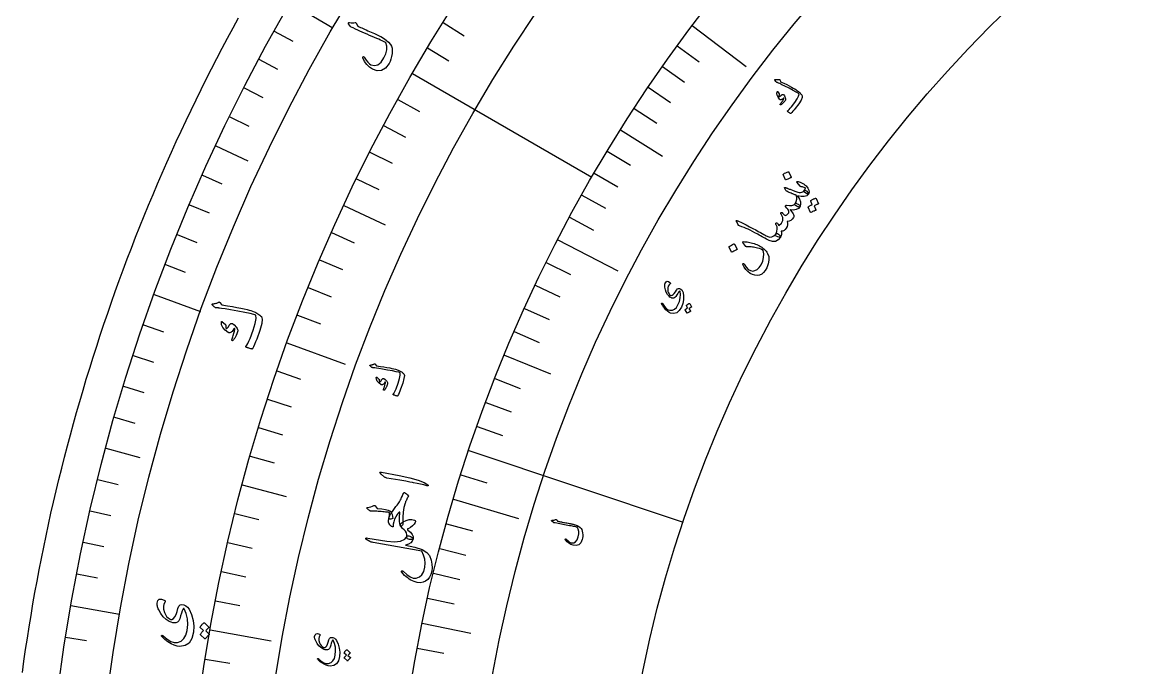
# Model space of a CAD drawing. Header units: millimetres. Extents: x -75 to 75, y -75 to 97.
# Drawn here: x -74.32 to -29.78, y 10.29 to 35.98 of the extents above; entities that cross this region are included whole.
import ezdxf

# ---------------------------------------------------------------- set-up
doc = ezdxf.new("R2010")
doc.units = ezdxf.units.MM
for name, color, linetype in [('CUT_OUTER', 1, 'Continuous'), ('ENGRAVE', 7, 'Continuous'), ('ENGRAVE_FINE', 8, 'Continuous'), ('TEXT', 5, 'Continuous')]:
    doc.layers.add(name, color=color, linetype=linetype)

msp = doc.modelspace()

# ---------------------------------------------------------------- linework, layer by layer
at = {"layer": 'CUT_OUTER'}
msp.add_lwpolyline([(-74.3177, 10.0936), (-74.2544, 10.5494), (-74.1882, 11.0048), (-74.1193, 11.4598), (-74.0476, 11.9144), (-73.9731, 12.3685), (-73.8958, 12.8221), (-73.8158, 13.2753), (-73.7329, 13.728), (-73.6473, 14.1801), (-73.5589, 14.6318), (-73.4677, 15.0828), (-73.3738, 15.5334), (-73.2771, 15.9833), (-73.1777, 16.4326), (-73.0755, 16.8813), (-72.9705, 17.3294), (-72.8628, 17.7768), (-72.7523, 18.2235), (-72.6392, 18.6696), (-72.5232, 19.1149), (-72.4046, 19.5596), (-72.2832, 20.0035), (-72.1591, 20.4466), (-72.0323, 20.889), (-71.9028, 21.3306), (-71.7705, 21.7714), (-71.6356, 22.2113), (-71.498, 22.6504), (-71.3576, 23.0887), (-71.2146, 23.5261), (-71.0689, 23.9627), (-70.9205, 24.3983), (-70.7695, 24.833), (-70.6158, 25.2667), (-70.4594, 25.6996), (-70.3004, 26.1314), (-70.1388, 26.5623), (-69.9745, 26.9921), (-69.8075, 27.421), (-69.638, 27.8488), (-69.4658, 28.2756), (-69.291, 28.7013), (-69.1136, 29.1259), (-68.9335, 29.5494), (-68.7509, 29.9718), (-68.5657, 30.3931), (-68.378, 30.8132), (-68.1876, 31.2322), (-67.9947, 31.65), (-67.7992, 32.0666), (-67.6012, 32.482), (-67.4006, 32.8962), (-67.1975, 33.3092), (-66.9918, 33.7208), (-66.7837, 34.1313), (-66.573, 34.5404), (-66.3598, 34.9482), (-66.1441, 35.3548), (-65.9259, 35.7599), (-65.7053, 36.1638)], dxfattribs=at)
at = {"layer": 'ENGRAVE'}
for points in [[(-63.6529, 36.75), (-61.9479, 35.7656)], [(-47.6439, 35.8496), (-45.4865, 34.2263)], [(-58.7815, 33.9375), (-51.6368, 29.8125)], [(-50.4973, 31.7043), (-48.8204, 30.6514)], [(-66.6136, 31.0624), (-65.3391, 30.4681)], [(-61.5156, 28.6852), (-59.8707, 27.9182)], [(-52.9966, 27.3222), (-50.5967, 26.085)], [(-69.0674, 25.1385), (-67.2174, 24.4651)], [(-63.7816, 23.2146), (-61.4559, 22.3681)], [(-55.1214, 22.7327), (-53.2909, 21.9778)], [(-70.9955, 19.0232), (-69.6372, 18.6592)], [(-56.5393, 18.9327), (-48.0051, 16.0749)], [(-65.5622, 17.5673), (-63.8091, 17.0976)], [(-57.1515, 16.9955), (-54.5635, 16.2259)], [(-72.3834, 12.7631), (-70.4445, 12.4213)], [(-58.3923, 12.0616), (-56.4532, 11.6611)], [(-66.8438, 11.7864), (-64.4064, 11.3566)]]:
    msp.add_lwpolyline(points, dxfattribs=at)
for radius in [73.5, 73.5, 71.5312, 67.875, 67.875, 64.9875, 59.625, 59.625, 56.475, 50.625, 50.625]:
    msp.add_circle((0, 0), radius, dxfattribs=at)
at = {"layer": 'ENGRAVE_FINE'}
for points in [[(-64.2845, 35.6335), (-63.5466, 35.2244)], [(-57.5613, 35.9683), (-56.7217, 35.4436)], [(-58.1802, 34.9582), (-57.3316, 34.4483)], [(-48.2419, 35.0408), (-47.3681, 34.4061)], [(-64.8966, 34.5062), (-64.1517, 34.11)], [(-48.8264, 34.2217), (-47.942, 33.6018)], [(-65.489, 33.3683), (-64.7372, 32.9852)], [(-49.3973, 33.3924), (-48.5025, 32.7875)], [(-59.3648, 32.9065), (-58.4989, 32.4265)], [(-49.9543, 32.5532), (-49.0495, 31.9635)], [(-66.0614, 32.2203), (-65.303, 31.8504)], [(-59.9301, 31.8654), (-59.0559, 31.4006)], [(-60.4771, 30.8146), (-59.595, 30.3652)], [(-51.0262, 30.8459), (-50.1019, 30.2872)], [(-67.1456, 29.8951), (-66.3748, 29.552)], [(-51.5407, 29.9782), (-50.6071, 29.4352)], [(-61.0056, 29.7544), (-60.1158, 29.3205)], [(-52.0407, 29.1016), (-51.0981, 28.5745)], [(-67.6571, 28.7187), (-66.8804, 28.3891)], [(-52.5261, 28.2162), (-51.5747, 27.7051)], [(-68.148, 27.5336), (-67.3657, 27.2175)], [(-62.0069, 27.6072), (-61.1025, 27.2046)], [(-68.6182, 26.34), (-67.8305, 26.0377)], [(-62.4793, 26.5209), (-61.568, 26.1341)], [(-53.4521, 26.4199), (-52.4839, 25.9414)], [(-62.9326, 25.4264), (-62.0147, 25.0556)], [(-53.8925, 25.5096), (-52.9163, 25.0476)], [(-54.3176, 24.5915), (-53.3337, 24.146)], [(-63.3668, 24.3242), (-62.4425, 23.9694)], [(-69.4956, 23.9293), (-68.6978, 23.6546)], [(-54.7273, 23.6658), (-53.736, 23.2371)], [(-69.9027, 22.7127), (-69.1002, 22.452)], [(-64.1771, 22.0979), (-63.241, 21.7756)], [(-70.2884, 21.4893), (-69.4815, 21.2426)], [(-55.4997, 21.7927), (-54.4945, 21.3979)], [(-64.553, 20.9745), (-63.6114, 20.6686)], [(-55.8623, 20.8458), (-54.8504, 20.4682)], [(-70.6527, 20.2593), (-69.8417, 20.0268)], [(-64.9092, 19.8447), (-63.9624, 19.5553)], [(-56.2089, 19.8924), (-55.1907, 19.532)], [(-65.2456, 18.7089), (-64.294, 18.436)], [(-56.8536, 17.9669), (-55.8238, 17.6415)], [(-71.3167, 17.7813), (-70.498, 17.5771)], [(-71.6162, 16.5339), (-70.7941, 16.3441)], [(-65.8588, 16.4204), (-64.8982, 16.1809)], [(-57.433, 16.0186), (-56.3927, 15.7284)], [(-71.8938, 15.2815), (-71.0685, 15.1061)], [(-66.1354, 15.2686), (-65.1707, 15.0459)], [(-57.6979, 15.0364), (-56.6528, 14.7641)], [(-72.1496, 14.0245), (-71.3214, 13.8635)], [(-66.3918, 14.112), (-65.4234, 13.9062)], [(-57.9461, 14.0494), (-56.8966, 13.7949)], [(-66.6279, 12.9512), (-65.6561, 12.7623)], [(-58.1776, 13.0577), (-57.1239, 12.8212)], [(-72.5951, 11.4979), (-71.7617, 11.3659)], [(-58.59, 11.0614), (-57.5287, 10.8611)], [(-67.0393, 10.618), (-66.0615, 10.4631)]]:
    msp.add_lwpolyline(points, dxfattribs=at)
at = {"layer": 'TEXT'}
for points in [[(-61.3275, 35.9238), (-61.3323, 35.9321), (-61.3342, 35.9405), (-61.3334, 35.9489), (-61.3299, 35.9572), (-61.324, 35.9642), (-61.3162, 35.9685), (-61.3065, 35.97), (-61.2949, 35.9688), (-61.2282, 35.9595), (-61.168, 35.956), (-61.1142, 35.9583), (-61.0669, 35.9663), (-61.0509, 35.9674), (-61.0364, 35.9619), (-61.0236, 35.9497), (-61.0123, 35.9309), (-61.0076, 35.9204), (-61.0031, 35.9103), (-60.9988, 35.9007), (-60.9945, 35.8916), (-60.9905, 35.8831), (-60.9869, 35.8751), (-60.9837, 35.8679), (-60.9809, 35.8612), (-60.9755, 35.8497), (-60.9674, 35.8389), (-60.9564, 35.8288), (-60.9426, 35.8195), (-60.9006, 35.7986), (-60.8544, 35.7765), (-60.804, 35.753), (-60.7495, 35.7283), (-60.6909, 35.7022), (-60.6282, 35.6745), (-60.5617, 35.6453), (-60.4911, 35.6144), (-60.4201, 35.5846), (-60.3537, 35.5561), (-60.2918, 35.5288), (-60.2345, 35.5028), (-60.1814, 35.4782), (-60.1325, 35.455), (-60.0877, 35.4332), (-60.0469, 35.4128), (-59.9291, 35.3475), (-59.8249, 35.2732), (-59.7341, 35.1901), (-59.6567, 35.0982), (-59.6191, 35.0309), (-59.5965, 34.948), (-59.5888, 34.8494), (-59.5961, 34.7352), (-59.6151, 34.618), (-59.6413, 34.513), (-59.6749, 34.42), (-59.7158, 34.3391), (-59.8559, 34.1579), (-60.0114, 34.0594), (-60.1827, 34.0436), (-60.37, 34.1108), (-60.4914, 34.193), (-60.5971, 34.2967), (-60.687, 34.4222), (-60.761, 34.5694), (-60.7644, 34.5794), (-60.7651, 34.5882), (-60.7629, 34.5958), (-60.7579, 34.6021), (-60.7509, 34.6079), (-60.744, 34.6115), (-60.7373, 34.6127), (-60.7306, 34.6117), (-60.7217, 34.6085), (-60.7141, 34.6038), (-60.7078, 34.5975), (-60.7027, 34.5895), (-60.6284, 34.4754), (-60.5599, 34.3871), (-60.4974, 34.3246), (-60.441, 34.2877), (-60.2928, 34.2555), (-60.1568, 34.2901), (-60.0328, 34.3914), (-59.9205, 34.5593), (-59.8466, 34.7265), (-59.8086, 34.8832), (-59.8065, 35.0294), (-59.8404, 35.1654), (-59.8823, 35.1876), (-59.9318, 35.2125), (-59.9889, 35.2401), (-60.0537, 35.2703), (-60.1264, 35.3033), (-60.2072, 35.3388), (-60.2961, 35.3769), (-60.3931, 35.4175), (-60.4926, 35.4604), (-60.5903, 35.503), (-60.6862, 35.5453), (-60.7804, 35.5873), (-60.8726, 35.6292), (-60.9629, 35.6711), (-61.0512, 35.713), (-61.1375, 35.7549), (-61.2226, 35.7919), (-61.2314, 35.7976), (-61.2391, 35.8039), (-61.2457, 35.8108), (-61.2512, 35.8182)], [(-44.325, 33.7052), (-44.3047, 33.702), (-44.2848, 33.6996), (-44.2655, 33.6982), (-44.2467, 33.6976), (-44.2283, 33.6981), (-44.2103, 33.6997), (-44.1926, 33.7023), (-44.1754, 33.706), (-44.1671, 33.7062), (-44.1601, 33.703), (-44.1543, 33.6965), (-44.1498, 33.6865), (-44.1281, 33.6311), (-44.1256, 33.6254), (-44.1232, 33.6208), (-44.1209, 33.6175), (-44.1188, 33.6154), (-43.9925, 33.5545), (-43.879, 33.4987), (-43.7782, 33.448), (-43.6902, 33.4023), (-43.6151, 33.3618), (-43.553, 33.3263), (-43.504, 33.2959), (-43.4679, 33.2707), (-43.402, 33.2203), (-43.382, 33.2031), (-43.3627, 33.1849), (-43.3441, 33.1656), (-43.3261, 33.1452), (-43.3089, 33.1237), (-43.2926, 33.1009), (-43.277, 33.077), (-43.2622, 33.0517), (-43.2612, 32.987), (-43.3072, 32.8816), (-43.4001, 32.7351), (-43.5394, 32.5473), (-43.5851, 32.4903), (-43.6289, 32.4386), (-43.6707, 32.3923), (-43.7105, 32.3514), (-43.7154, 32.3485), (-43.7202, 32.3475), (-43.725, 32.3483), (-43.7298, 32.3509), (-43.7515, 32.3651), (-43.7712, 32.3782), (-43.7889, 32.3901), (-43.8044, 32.4009), (-43.8181, 32.4107), (-43.8301, 32.4196), (-43.8404, 32.4277), (-43.8489, 32.4348), (-43.8535, 32.4392), (-43.8549, 32.443), (-43.8533, 32.4464), (-43.8487, 32.4494), (-43.8155, 32.474), (-43.7782, 32.5096), (-43.7365, 32.5563), (-43.6905, 32.6139), (-43.5586, 32.79), (-43.4632, 32.9337), (-43.4046, 33.0453), (-43.3832, 33.125), (-43.4242, 33.1562), (-43.505, 33.2047), (-43.6257, 33.2705), (-43.7862, 33.3534), (-43.9479, 33.435), (-44.0707, 33.4962), (-44.1543, 33.537), (-44.199, 33.5576), (-44.2114, 33.5629), (-44.2231, 33.5678), (-44.234, 33.5724), (-44.244, 33.5767), (-44.2532, 33.5805), (-44.2614, 33.5839), (-44.2686, 33.5868), (-44.2748, 33.5893), (-44.2879, 33.5954), (-44.2989, 33.6031), (-44.3078, 33.6126), (-44.3146, 33.6237), (-44.346, 33.6887), (-44.3479, 33.6935), (-44.3484, 33.6975), (-44.3476, 33.7009), (-44.3455, 33.7035), (-44.3412, 33.7054), (-44.3364, 33.7063), (-44.331, 33.7063), (-44.325, 33.7052)], [(-44.2523, 33.2171), (-44.25, 33.2195), (-44.2473, 33.2209), (-44.2442, 33.2215), (-44.2407, 33.2213), (-44.2382, 33.2202), (-44.2357, 33.2187), (-44.2334, 33.2167), (-44.2312, 33.2142), (-44.181, 33.1316), (-44.1763, 33.1226), (-44.1735, 33.1147), (-44.1725, 33.108), (-44.1733, 33.1023), (-44.1813, 33.0815), (-44.1859, 33.0621), (-44.1871, 33.0441), (-44.1848, 33.0276), (-44.1812, 33.022), (-44.1741, 33.0207), (-44.1632, 33.0235), (-44.1487, 33.0305), (-44.1404, 33.0362), (-44.132, 33.0423), (-44.1236, 33.0487), (-44.1152, 33.0555), (-44.1067, 33.0628), (-44.098, 33.0707), (-44.0892, 33.0791), (-44.0802, 33.088), (-44.0399, 33.1119), (-44.0022, 33.1009), (-43.9672, 33.0551), (-43.9347, 32.9745), (-43.9281, 32.9464), (-43.9251, 32.9216), (-43.9258, 32.9001), (-43.9301, 32.8818), (-43.9383, 32.8643), (-43.9526, 32.8424), (-43.9732, 32.8161), (-43.9999, 32.7854), (-44.0139, 32.77), (-44.0277, 32.7558), (-44.0415, 32.7429), (-44.0551, 32.7312), (-44.0683, 32.7205), (-44.0809, 32.7106), (-44.0928, 32.7016), (-44.1041, 32.6935), (-44.1127, 32.6896), (-44.1203, 32.688), (-44.1271, 32.6886), (-44.133, 32.6915), (-44.1377, 32.6964), (-44.1396, 32.7018), (-44.1387, 32.7077), (-44.1351, 32.7143), (-44.1222, 32.7343), (-44.1073, 32.7567), (-44.0903, 32.7816), (-44.0712, 32.8088), (-44.0355, 32.8597), (-44.0094, 32.9008), (-43.993, 32.9321), (-43.9863, 32.9536), (-43.9862, 32.9571), (-43.9875, 32.9598), (-43.99, 32.962), (-43.9937, 32.9635), (-43.9966, 32.9637), (-44, 32.9629), (-44.004, 32.9608), (-44.0087, 32.9576), (-44.0477, 32.9252), (-44.0649, 32.9122), (-44.0815, 32.9026), (-44.0978, 32.8964), (-44.1136, 32.8936), (-44.1299, 32.8933), (-44.1441, 32.8966), (-44.1562, 32.9034), (-44.1662, 32.9137), (-44.2243, 32.9958), (-44.258, 33.0738), (-44.2673, 33.1476), (-44.2523, 33.2171)], [(-44.0121, 29.9173), (-44.013, 29.9217), (-44.012, 29.9265), (-44.0093, 29.9317), (-44.0047, 29.9372), (-43.96, 29.9673), (-43.9132, 29.9925), (-43.8644, 30.0128), (-43.8135, 30.0281), (-43.807, 30.0285), (-43.8018, 30.0271), (-43.7979, 30.0238), (-43.7953, 30.0187), (-43.704, 29.8101), (-43.7027, 29.8038), (-43.7051, 29.7984), (-43.711, 29.7939), (-43.7206, 29.7903), (-43.7288, 29.7872), (-43.7415, 29.7821), (-43.7587, 29.775), (-43.7803, 29.7658), (-43.8065, 29.7544), (-43.8375, 29.7403), (-43.8733, 29.7237), (-43.9139, 29.7045), (-43.92, 29.7024), (-43.9246, 29.7024), (-43.9277, 29.7045), (-43.9294, 29.7088)], [(-43.8784, 29.2516), (-43.8874, 29.2584), (-43.8983, 29.271), (-43.911, 29.2895), (-43.9255, 29.3138), (-43.9385, 29.3381), (-43.9488, 29.3578), (-43.9564, 29.3731), (-43.9612, 29.3838), (-43.9612, 29.3981), (-43.9544, 29.4055), (-43.9407, 29.4059), (-43.9201, 29.3995), (-43.9068, 29.3942), (-43.8908, 29.388), (-43.8721, 29.3809), (-43.8507, 29.373), (-43.827, 29.3642), (-43.8011, 29.3541), (-43.7733, 29.3428), (-43.7433, 29.3303), (-43.6163, 29.2813), (-43.5135, 29.2442), (-43.4348, 29.219), (-43.3801, 29.2058), (-43.3257, 29.2038), (-43.2772, 29.2142), (-43.2345, 29.2369), (-43.1976, 29.2718), (-43.1872, 29.282), (-43.1753, 29.2888), (-43.1618, 29.2923), (-43.1468, 29.2924), (-43.1295, 29.289), (-43.1128, 29.2815), (-43.0966, 29.2697), (-43.0809, 29.2537), (-43.0433, 29.2141), (-43.0187, 29.1826), (-43.007, 29.1591), (-43.0083, 29.1436), (-43.0826, 29.0732), (-43.1798, 29.0382), (-43.3002, 29.0387), (-43.4438, 29.0745), (-43.4492, 29.0753), (-43.452, 29.0747), (-43.4523, 29.0728), (-43.4501, 29.0696), (-43.3721, 28.9441), (-43.3293, 28.8295), (-43.3219, 28.7259), (-43.3499, 28.633), (-43.3565, 28.6248), (-43.3659, 28.6203), (-43.3782, 28.6195), (-43.3933, 28.6225), (-43.4133, 28.6295), (-43.4379, 28.6391), (-43.4673, 28.6514), (-43.5013, 28.6665), (-43.5318, 28.6851), (-43.5485, 28.7067), (-43.5515, 28.7314), (-43.5406, 28.7591), (-43.4975, 28.847), (-43.4772, 28.9317), (-43.48, 29.0132), (-43.5057, 29.0916), (-43.512, 29.097), (-43.5275, 29.1046), (-43.5522, 29.1146), (-43.586, 29.1269), (-43.6069, 29.1345), (-43.6323, 29.1445), (-43.6622, 29.1569), (-43.6966, 29.1717), (-43.7354, 29.1888), (-43.7787, 29.2078), (-43.8263, 29.2287), (-43.8784, 29.2516)], [(-43.4639, 29.6031), (-43.473, 29.6165), (-43.4747, 29.6267), (-43.4689, 29.6337), (-43.4557, 29.6376), (-43.424, 29.6365), (-43.3848, 29.6278), (-43.338, 29.6116), (-43.2836, 29.5879), (-43.2564, 29.5746), (-43.2307, 29.5606), (-43.2067, 29.546), (-43.1842, 29.5307), (-43.1633, 29.5149), (-43.1437, 29.4988), (-43.1256, 29.4823), (-43.1089, 29.4654), (-43.0394, 29.3791), (-42.9995, 29.2967), (-42.9891, 29.2182), (-43.0083, 29.1436), (-43.0207, 29.1347), (-43.0436, 29.1378), (-43.0772, 29.1531), (-43.1213, 29.1805), (-43.1632, 29.2113), (-43.1898, 29.2368), (-43.2013, 29.257), (-43.1976, 29.2718), (-43.1792, 29.2947), (-43.1616, 29.3215), (-43.1447, 29.3523), (-43.1286, 29.387), (-43.176, 29.4067), (-43.2168, 29.421), (-43.2508, 29.43), (-43.2781, 29.4336), (-43.3001, 29.4355), (-43.318, 29.4393), (-43.332, 29.445), (-43.342, 29.4525)], [(-42.9235, 28.8651), (-42.9244, 28.8695), (-42.9235, 28.8742), (-42.9209, 28.8792), (-42.9165, 28.8846), (-42.895, 28.8998), (-42.8731, 28.9138), (-42.8508, 28.9267), (-42.8282, 28.9383), (-42.805, 28.9488), (-42.781, 28.9582), (-42.7563, 28.9665), (-42.7307, 28.9736), (-42.7242, 28.9739), (-42.7186, 28.9722), (-42.714, 28.9685), (-42.7104, 28.9628), (-42.6176, 28.7554), (-42.6173, 28.7513), (-42.62, 28.7473), (-42.6257, 28.7434), (-42.6343, 28.7397), (-42.6413, 28.7378), (-42.6516, 28.734), (-42.6652, 28.7284), (-42.6822, 28.7209), (-42.7028, 28.7114), (-42.7272, 28.7), (-42.7554, 28.6867), (-42.7874, 28.6713), (-42.7155, 28.5093), (-42.7141, 28.5031), (-42.7162, 28.4978), (-42.722, 28.4934), (-42.7314, 28.49), (-42.7395, 28.487), (-42.752, 28.482), (-42.7688, 28.4751), (-42.79, 28.4662), (-42.8157, 28.455), (-42.8461, 28.4414), (-42.8812, 28.4252), (-42.921, 28.4066), (-42.9263, 28.4054), (-42.9304, 28.4061), (-42.9334, 28.4086), (-42.9351, 28.4129), (-43.0219, 28.6175), (-43.0228, 28.6218), (-43.022, 28.6265), (-43.0194, 28.6316), (-43.015, 28.637), (-42.9977, 28.6506), (-42.9797, 28.6631), (-42.9612, 28.6744), (-42.9421, 28.6846), (-42.9225, 28.6937), (-42.9026, 28.7018), (-42.8824, 28.709), (-42.8619, 28.7152)], [(-44.2986, 27.9218), (-44.306, 27.9359), (-44.3107, 27.949), (-44.3127, 27.9611), (-44.3119, 27.9722), (-44.3084, 27.9816), (-44.3022, 27.9886), (-44.2935, 27.9932), (-44.2821, 27.9954), (-44.2696, 27.9941), (-44.2575, 27.9881), (-44.2456, 27.9774), (-44.2341, 27.9621), (-44.2291, 27.953), (-44.2238, 27.9439), (-44.2181, 27.9348), (-44.2121, 27.9257), (-44.206, 27.9163), (-44.2001, 27.9065), (-44.1945, 27.8963), (-44.1892, 27.8858), (-44.0827, 27.9859), (-44.0321, 28.0941), (-44.0373, 28.2107), (-44.0983, 28.3359), (-44.1057, 28.35), (-44.1105, 28.3627), (-44.1128, 28.3742), (-44.1124, 28.3843), (-44.109, 28.3938), (-44.1032, 28.4011), (-44.0951, 28.406), (-44.0846, 28.4088), (-44.0732, 28.4084), (-44.062, 28.404), (-44.0511, 28.3957), (-44.0405, 28.3834), (-44.016, 28.3521), (-43.994, 28.3277), (-43.9748, 28.3104), (-43.9582, 28.3001), (-43.9301, 28.2924), (-43.9013, 28.2959), (-43.8716, 28.3104), (-43.8412, 28.3362), (-43.8145, 28.3682), (-43.7972, 28.3995), (-43.7893, 28.4303), (-43.791, 28.4604), (-43.8038, 28.494), (-43.8294, 28.5352), (-43.8679, 28.5841), (-43.9192, 28.6406), (-43.9251, 28.6479), (-43.9271, 28.6564), (-43.9252, 28.6662), (-43.9195, 28.6773), (-43.9115, 28.6872), (-43.9028, 28.6937), (-43.8933, 28.6966), (-43.883, 28.696), (-43.7687, 28.6802), (-43.6733, 28.6858), (-43.5968, 28.7128), (-43.5392, 28.7612), (-43.5257, 28.7702), (-43.5073, 28.7726), (-43.4842, 28.7685), (-43.4562, 28.7578), (-43.4273, 28.7441), (-43.4028, 28.7292), (-43.3825, 28.7129), (-43.3665, 28.6954), (-43.3534, 28.6769), (-43.3461, 28.6607), (-43.3444, 28.6468), (-43.3485, 28.6351), (-43.4146, 28.5634), (-43.4993, 28.5203), (-43.6027, 28.5059), (-43.7249, 28.52), (-43.7312, 28.5209), (-43.7344, 28.5194), (-43.7346, 28.5156), (-43.7318, 28.5094), (-43.684, 28.4504), (-43.6465, 28.3996), (-43.6191, 28.3569), (-43.6019, 28.3225), (-43.5936, 28.2918), (-43.5916, 28.2625), (-43.5958, 28.2347), (-43.6063, 28.2083), (-43.6564, 28.1409), (-43.7163, 28.0928), (-43.7859, 28.0639), (-43.8654, 28.0543), (-43.8503, 27.983), (-43.8505, 27.9148), (-43.8659, 27.8496), (-43.8967, 27.7875), (-43.9373, 27.7348), (-43.9838, 27.6959), (-44.0363, 27.6706), (-44.0947, 27.6591), (-44.0845, 27.5938), (-44.0855, 27.5337), (-44.0978, 27.4789), (-44.1214, 27.4292), (-44.1418, 27.4165), (-44.1778, 27.4191), (-44.2294, 27.4368), (-44.2966, 27.4697), (-44.3145, 27.484), (-44.3236, 27.5021), (-44.324, 27.5241), (-44.3156, 27.5499), (-44.2706, 27.6564), (-44.2527, 27.7537), (-44.262, 27.8422), (-44.2986, 27.9218)], [(-45.8827, 28.0577), (-45.8865, 28.066), (-45.8884, 28.0727), (-45.8883, 28.0778), (-45.8861, 28.0812), (-45.8801, 28.0848), (-45.8686, 28.0843), (-45.8519, 28.0797), (-45.8298, 28.0712), (-45.6568, 27.9903), (-45.4981, 27.9135), (-45.3536, 27.8408), (-45.2234, 27.7722), (-45.1132, 27.7117), (-45.0143, 27.6576), (-44.9268, 27.6099), (-44.8506, 27.5686), (-44.7858, 27.5336), (-44.7326, 27.5047), (-44.6908, 27.4819), (-44.6606, 27.4653), (-44.5609, 27.4304), (-44.4702, 27.4329), (-44.3885, 27.4728), (-44.3156, 27.5499), (-44.2938, 27.5705), (-44.269, 27.5768), (-44.241, 27.5688), (-44.2099, 27.5467), (-44.1652, 27.5049), (-44.1356, 27.4714), (-44.121, 27.4462), (-44.1214, 27.4292), (-44.2146, 27.3156), (-44.3205, 27.2546), (-44.4392, 27.2464), (-44.5708, 27.2911), (-44.6286, 27.3209), (-44.6864, 27.3511), (-44.744, 27.3818), (-44.8015, 27.413), (-44.859, 27.4445), (-44.9165, 27.4763), (-44.9741, 27.5082), (-45.0318, 27.5404), (-45.1416, 27.6019), (-45.2418, 27.6553), (-45.3323, 27.7004), (-45.4131, 27.7373), (-45.4919, 27.7707), (-45.5765, 27.8053), (-45.6669, 27.8411), (-45.7631, 27.8781), (-45.78, 27.8855), (-45.794, 27.8946), (-45.8051, 27.9054), (-45.8133, 27.9178)], [(-45.6001, 27.2483), (-45.5523, 27.2448), (-45.5031, 27.2398), (-45.4527, 27.2332), (-45.401, 27.225), (-45.3478, 27.2148), (-45.2932, 27.2021), (-45.2371, 27.1871), (-45.1794, 27.1695), (-45.1231, 27.1504), (-45.0686, 27.1289), (-45.016, 27.1053), (-44.9654, 27.0794), (-44.9164, 27.0512), (-44.8691, 27.0207), (-44.8234, 26.9878), (-44.7793, 26.9526), (-44.7353, 26.9117), (-44.6974, 26.8694), (-44.6656, 26.8256), (-44.6398, 26.7803), (-44.5957, 26.6527), (-44.5863, 26.5144), (-44.6114, 26.3652), (-44.671, 26.2049), (-44.7299, 26.0983), (-44.7976, 26.0144), (-44.8745, 25.953), (-44.9605, 25.9142), (-45.0507, 25.8995), (-45.1424, 25.9062), (-45.2357, 25.9344), (-45.3305, 25.9842), (-45.4217, 26.0531), (-45.5009, 26.1339), (-45.5681, 26.2266), (-45.6231, 26.3314), (-45.628, 26.3458), (-45.6286, 26.3574), (-45.625, 26.3662), (-45.6172, 26.3722), (-45.6061, 26.3755), (-45.5952, 26.372), (-45.5847, 26.3617), (-45.5745, 26.3446), (-45.4969, 26.227), (-45.4141, 26.1434), (-45.3262, 26.0934), (-45.2331, 26.0771), (-45.1421, 26.0926), (-45.0564, 26.1391), (-44.9761, 26.2166), (-44.9009, 26.3252), (-44.8338, 26.4702), (-44.7977, 26.6137), (-44.7927, 26.7557), (-44.8189, 26.8966), (-44.8206, 26.9002), (-44.824, 26.9041), (-44.8291, 26.9082), (-44.8359, 26.9127), (-44.8923, 26.9423), (-44.9629, 26.9689), (-45.0474, 26.9924), (-45.1461, 27.0127), (-45.1969, 27.0211), (-45.2444, 27.0284), (-45.2888, 27.0344), (-45.33, 27.0393), (-45.368, 27.0427), (-45.4026, 27.0446), (-45.434, 27.0448), (-45.4621, 27.0434), (-45.4763, 27.0433), (-45.4882, 27.0455), (-45.4975, 27.05), (-45.5044, 27.0567), (-45.6265, 27.2191), (-45.6322, 27.2309), (-45.6297, 27.2398), (-45.619, 27.2456), (-45.6001, 27.2483)], [(-46.1714, 27.031), (-46.1725, 27.0354), (-46.1719, 27.0403), (-46.1695, 27.0456), (-46.1653, 27.0515), (-46.1226, 27.0848), (-46.0774, 27.1133), (-46.03, 27.137), (-45.9801, 27.1559), (-45.9737, 27.1568), (-45.9684, 27.1557), (-45.9643, 27.1527), (-45.9613, 27.1478), (-45.8565, 26.9452), (-45.8549, 26.939), (-45.8568, 26.9334), (-45.8625, 26.9285), (-45.8718, 26.9243), (-45.8798, 26.9206), (-45.8922, 26.9146), (-45.9089, 26.9062), (-45.9299, 26.8956), (-45.9553, 26.8822), (-45.9854, 26.866), (-46.0201, 26.8469), (-46.0594, 26.8248), (-46.0653, 26.8222), (-46.0699, 26.8219), (-46.0732, 26.8238), (-46.0752, 26.828)], [(-48.5235, 25.5685), (-48.5653, 25.5283), (-48.5945, 25.4743), (-48.611, 25.4065), (-48.6148, 25.3249), (-48.6074, 25.2681), (-48.5906, 25.2153), (-48.5646, 25.1666), (-48.5293, 25.122), (-48.5212, 25.1151), (-48.5117, 25.11), (-48.5008, 25.1065), (-48.4887, 25.1047), (-48.4442, 25.1119), (-48.3992, 25.1393), (-48.3537, 25.1868), (-48.3077, 25.2544), (-48.2629, 25.3215), (-48.222, 25.3658), (-48.1852, 25.3874), (-48.1524, 25.3863), (-48.097, 25.3589), (-48.0539, 25.3225), (-48.0232, 25.2772), (-48.0048, 25.2231), (-47.9866, 25.0725), (-47.9918, 24.9253), (-48.0204, 24.7813), (-48.0725, 24.6405), (-48.1567, 24.5008), (-48.2559, 24.4146), (-48.3706, 24.3819), (-48.5009, 24.4028), (-48.5636, 24.4318), (-48.6261, 24.4743), (-48.6883, 24.5304), (-48.7503, 24.6003), (-48.7665, 24.6218), (-48.7817, 24.6433), (-48.796, 24.6647), (-48.8094, 24.6861), (-48.822, 24.7074), (-48.8337, 24.729), (-48.8447, 24.7507), (-48.8548, 24.7727), (-48.8581, 24.7834), (-48.8577, 24.7913), (-48.8535, 24.7963), (-48.8455, 24.7984), (-48.8373, 24.7977), (-48.8302, 24.7949), (-48.8241, 24.7901), (-48.8191, 24.7831), (-48.7505, 24.6703), (-48.6788, 24.5878), (-48.6041, 24.5357), (-48.5265, 24.5137), (-48.4298, 24.5202), (-48.3445, 24.5582), (-48.2706, 24.6278), (-48.208, 24.7288), (-48.1493, 24.8695), (-48.1142, 25.0054), (-48.1029, 25.1369), (-48.1153, 25.264), (-48.1176, 25.2724), (-48.1217, 25.2773), (-48.1277, 25.2787), (-48.1355, 25.2765), (-48.1558, 25.2616), (-48.1823, 25.2311), (-48.2149, 25.1851), (-48.2537, 25.1235), (-48.2959, 25.0622), (-48.337, 25.0201), (-48.3773, 24.9971), (-48.4166, 24.9933), (-48.4559, 25.0024), (-48.4935, 25.0188), (-48.5296, 25.0424), (-48.5641, 25.0732), (-48.6248, 25.1472), (-48.6726, 25.231), (-48.7073, 25.3248), (-48.7288, 25.4285), (-48.7328, 25.4552), (-48.7352, 25.4803), (-48.736, 25.5039), (-48.7352, 25.526), (-48.733, 25.5464), (-48.7294, 25.5653), (-48.7246, 25.5825), (-48.7184, 25.598), (-48.6828, 25.6527), (-48.6393, 25.6748), (-48.5878, 25.6642), (-48.5283, 25.621), (-48.5147, 25.6049), (-48.5093, 25.5908), (-48.5122, 25.5787), (-48.5235, 25.5685)], [(-66.7285, 24.7696), (-66.6959, 24.7741), (-66.6644, 24.7798), (-66.6341, 24.7866), (-66.605, 24.7946), (-66.5771, 24.804), (-66.5502, 24.8148), (-66.5243, 24.8271), (-66.4996, 24.8409), (-66.487, 24.8451), (-66.4748, 24.8435), (-66.4629, 24.8361), (-66.4513, 24.8229), (-66.3926, 24.7479), (-66.386, 24.7403), (-66.3802, 24.7345), (-66.3752, 24.7304), (-66.371, 24.7281), (-66.1493, 24.6938), (-65.9496, 24.6611), (-65.7717, 24.6302), (-65.6158, 24.6011), (-65.4819, 24.5739), (-65.3704, 24.5483), (-65.2812, 24.5246), (-65.2142, 24.5027), (-65.0899, 24.456), (-65.0514, 24.439), (-65.0133, 24.42), (-64.9759, 24.3991), (-64.939, 24.3762), (-64.9027, 24.3513), (-64.8671, 24.324), (-64.8321, 24.2945), (-64.7978, 24.2628), (-64.7661, 24.1643), (-64.7875, 23.9816), (-64.8614, 23.7146), (-64.9866, 23.3626), (-65.0298, 23.2542), (-65.0725, 23.1548), (-65.1146, 23.0644), (-65.1563, 22.9832), (-65.1624, 22.9766), (-65.1693, 22.9728), (-65.177, 22.9718), (-65.1855, 22.9735), (-65.2255, 22.985), (-65.2618, 22.9958), (-65.2943, 23.0057), (-65.3232, 23.0149), (-65.3488, 23.0235), (-65.3713, 23.0315), (-65.3907, 23.039), (-65.4071, 23.0459), (-65.4162, 23.0503), (-65.4202, 23.0555), (-65.4194, 23.0615), (-65.4136, 23.0682), (-65.3745, 23.1214), (-65.3341, 23.1934), (-65.2923, 23.2842), (-65.249, 23.3938), (-65.1295, 23.7248), (-65.0505, 23.989), (-65.0128, 24.1869), (-65.0169, 24.3188), (-65.0942, 24.3476), (-65.2405, 24.3844), (-65.4557, 24.429), (-65.7401, 24.4814), (-66.0256, 24.5312), (-66.242, 24.5677), (-66.3892, 24.5912), (-66.4671, 24.6019), (-66.4886, 24.6041), (-66.5088, 24.6063), (-66.5275, 24.6082), (-66.5449, 24.6101), (-66.5608, 24.6117), (-66.5749, 24.613), (-66.5873, 24.6141), (-66.598, 24.615), (-66.6208, 24.6182), (-66.6412, 24.625), (-66.6592, 24.6354), (-66.6749, 24.6493), (-66.7532, 24.7344), (-66.7582, 24.7409), (-66.7608, 24.7468), (-66.7612, 24.7523), (-66.7591, 24.7573), (-66.7535, 24.7622), (-66.7465, 24.7659), (-66.7382, 24.7684), (-66.7285, 24.7696)], [(-47.875, 24.6987), (-47.8759, 24.7015), (-47.8757, 24.7047), (-47.8743, 24.7082), (-47.8719, 24.7121), (-47.8588, 24.7238), (-47.8454, 24.7348), (-47.8316, 24.745), (-47.8176, 24.7544), (-47.803, 24.7632), (-47.7879, 24.7712), (-47.7721, 24.7786), (-47.7558, 24.7853), (-47.7515, 24.786), (-47.7477, 24.7853), (-47.7443, 24.7833), (-47.7415, 24.7798), (-47.6639, 24.6497), (-47.6634, 24.6469), (-47.6649, 24.6441), (-47.6684, 24.6411), (-47.6738, 24.6379), (-47.6783, 24.6361), (-47.6848, 24.6328), (-47.6934, 24.628), (-47.7041, 24.6217), (-47.717, 24.6139), (-47.7323, 24.6045), (-47.7499, 24.5935), (-47.7699, 24.5808), (-47.7099, 24.479), (-47.7085, 24.475), (-47.7096, 24.4713), (-47.7131, 24.468), (-47.719, 24.465), (-47.7242, 24.4624), (-47.7321, 24.4581), (-47.7427, 24.4522), (-47.756, 24.4447), (-47.7722, 24.4354), (-47.7913, 24.424), (-47.8134, 24.4107), (-47.8383, 24.3953), (-47.8418, 24.3941), (-47.8446, 24.3943), (-47.8467, 24.3957), (-47.8482, 24.3984), (-47.9211, 24.5274), (-47.9221, 24.5302), (-47.9219, 24.5333), (-47.9205, 24.5369), (-47.9181, 24.5408), (-47.9076, 24.5511), (-47.8967, 24.5607), (-47.8852, 24.5696), (-47.8734, 24.5778), (-47.8611, 24.5853), (-47.8486, 24.5922), (-47.8358, 24.5985), (-47.8227, 24.6042)], [(-66.3905, 24.0544), (-66.3881, 24.059), (-66.3847, 24.0625), (-66.3802, 24.0649), (-66.3747, 24.0662), (-66.3704, 24.0658), (-66.366, 24.0645), (-66.3615, 24.0625), (-66.3569, 24.0598), (-66.2415, 23.9566), (-66.2302, 23.9451), (-66.2222, 23.9343), (-66.2175, 23.9244), (-66.2161, 23.9154), (-66.2187, 23.8797), (-66.2167, 23.8478), (-66.21, 23.8197), (-66.1988, 23.7955), (-66.1908, 23.7886), (-66.1792, 23.7899), (-66.1639, 23.7993), (-66.145, 23.8169), (-66.1349, 23.8295), (-66.1249, 23.8428), (-66.115, 23.8566), (-66.1053, 23.871), (-66.0957, 23.8862), (-66.0861, 23.9023), (-66.0765, 23.9193), (-66.067, 23.9372), (-66.0164, 23.9927), (-65.9536, 23.9935), (-65.8785, 23.9397), (-65.7911, 23.8314), (-65.768, 23.7915), (-65.7518, 23.7549), (-65.7428, 23.7216), (-65.7408, 23.6916), (-65.7452, 23.661), (-65.757, 23.6208), (-65.7761, 23.5709), (-65.8026, 23.5114), (-65.8168, 23.4812), (-65.8314, 23.453), (-65.8463, 23.4267), (-65.8616, 23.4023), (-65.8768, 23.3797), (-65.8915, 23.3588), (-65.9055, 23.3394), (-65.919, 23.3216), (-65.9302, 23.3116), (-65.9412, 23.3056), (-65.9518, 23.3034), (-65.9622, 23.305), (-65.9717, 23.3102), (-65.9772, 23.3176), (-65.9787, 23.3271), (-65.9761, 23.3389), (-65.9658, 23.3755), (-65.9535, 23.4169), (-65.9391, 23.463), (-65.9226, 23.5137), (-65.8918, 23.6084), (-65.8712, 23.6835), (-65.8607, 23.7392), (-65.8604, 23.7753), (-65.8619, 23.7806), (-65.8651, 23.7843), (-65.8699, 23.7864), (-65.8764, 23.7869), (-65.8809, 23.786), (-65.8857, 23.783), (-65.891, 23.778), (-65.8966, 23.771), (-65.9412, 23.7029), (-65.9613, 23.675), (-65.9824, 23.6524), (-66.0044, 23.6353), (-66.0273, 23.6235), (-66.0521, 23.6155), (-66.0753, 23.6139), (-66.097, 23.6186), (-66.1172, 23.6296), (-66.2445, 23.7282), (-66.3325, 23.8319), (-66.3812, 23.9407), (-66.3905, 24.0544)], [(-60.4544, 22.3334), (-60.432, 22.3365), (-60.4104, 22.3404), (-60.3896, 22.3451), (-60.3696, 22.3505), (-60.3504, 22.3569), (-60.332, 22.3644), (-60.3143, 22.3728), (-60.2973, 22.3823), (-60.2886, 22.3851), (-60.2802, 22.384), (-60.272, 22.3789), (-60.2641, 22.3699), (-60.2235, 22.3186), (-60.219, 22.3134), (-60.215, 22.3094), (-60.2116, 22.3066), (-60.2087, 22.305), (-60.0563, 22.2816), (-59.9189, 22.2593), (-59.7966, 22.2383), (-59.6894, 22.2185), (-59.5973, 22.2), (-59.5206, 22.1826), (-59.4592, 22.1665), (-59.4131, 22.1515), (-59.3276, 22.1196), (-59.3011, 22.108), (-59.2749, 22.095), (-59.2491, 22.0807), (-59.2237, 22.065), (-59.1987, 22.0479), (-59.1742, 22.0292), (-59.1501, 22.009), (-59.1264, 21.9872), (-59.1045, 21.9195), (-59.1191, 21.7937), (-59.1699, 21.6098), (-59.2562, 21.3674), (-59.2861, 21.2927), (-59.3155, 21.2243), (-59.3447, 21.1621), (-59.3735, 21.1063), (-59.3777, 21.1017), (-59.3824, 21.0991), (-59.3877, 21.0984), (-59.3936, 21.0996), (-59.4211, 21.1076), (-59.446, 21.115), (-59.4684, 21.1219), (-59.4882, 21.1283), (-59.5057, 21.1342), (-59.5212, 21.1398), (-59.5346, 21.145), (-59.5458, 21.1498), (-59.552, 21.1528), (-59.5548, 21.1564), (-59.5542, 21.1605), (-59.5502, 21.1651), (-59.5233, 21.2017), (-59.4954, 21.2512), (-59.4665, 21.3136), (-59.4366, 21.389), (-59.3543, 21.6167), (-59.3, 21.7985), (-59.2742, 21.9347), (-59.2772, 22.0254), (-59.3304, 22.0451), (-59.431, 22.0701), (-59.579, 22.1006), (-59.7746, 22.1362), (-59.9709, 22.1702), (-60.1197, 22.1952), (-60.2209, 22.2113), (-60.2744, 22.2186), (-60.2892, 22.2201), (-60.3031, 22.2216), (-60.316, 22.2229), (-60.3279, 22.2242), (-60.3388, 22.2253), (-60.3485, 22.2262), (-60.357, 22.227), (-60.3644, 22.2276), (-60.3801, 22.2298), (-60.3941, 22.2345), (-60.4065, 22.2416), (-60.4173, 22.2511), (-60.4713, 22.3093), (-60.4747, 22.3138), (-60.4765, 22.3178), (-60.4768, 22.3216), (-60.4754, 22.325), (-60.4715, 22.3284), (-60.4668, 22.3309), (-60.4611, 22.3326), (-60.4544, 22.3334)], [(-60.2211, 21.8435), (-60.2195, 21.8467), (-60.2171, 21.8491), (-60.2141, 21.8507), (-60.2103, 21.8516), (-60.2073, 21.8513), (-60.2043, 21.8504), (-60.2012, 21.849), (-60.198, 21.8471), (-60.1187, 21.7763), (-60.1109, 21.7684), (-60.1054, 21.761), (-60.1021, 21.7542), (-60.1012, 21.748), (-60.103, 21.7235), (-60.1016, 21.7017), (-60.097, 21.6824), (-60.0893, 21.6658), (-60.0838, 21.6611), (-60.0758, 21.6619), (-60.0653, 21.6684), (-60.0523, 21.6804), (-60.0454, 21.6891), (-60.0385, 21.6981), (-60.0317, 21.7076), (-60.0251, 21.7175), (-60.0184, 21.7279), (-60.0119, 21.7389), (-60.0053, 21.7505), (-59.9987, 21.7628), (-59.964, 21.8009), (-59.9208, 21.8014), (-59.8692, 21.7644), (-59.8091, 21.6901), (-59.7932, 21.6627), (-59.7821, 21.6375), (-59.7759, 21.6146), (-59.7745, 21.594), (-59.7775, 21.573), (-59.7856, 21.5454), (-59.7988, 21.5111), (-59.8171, 21.4703), (-59.8269, 21.4496), (-59.8369, 21.4302), (-59.8472, 21.4122), (-59.8578, 21.3955), (-59.8682, 21.38), (-59.8783, 21.3656), (-59.888, 21.3523), (-59.8973, 21.3401), (-59.905, 21.3333), (-59.9126, 21.3292), (-59.9199, 21.3277), (-59.927, 21.3288), (-59.9335, 21.3324), (-59.9373, 21.3375), (-59.9383, 21.344), (-59.9365, 21.3521), (-59.9294, 21.3772), (-59.9209, 21.4056), (-59.911, 21.4372), (-59.8996, 21.4721), (-59.8784, 21.537), (-59.8641, 21.5886), (-59.8569, 21.6268), (-59.8567, 21.6516), (-59.8578, 21.6552), (-59.86, 21.6577), (-59.8633, 21.6592), (-59.8677, 21.6595), (-59.8708, 21.6589), (-59.8741, 21.6569), (-59.8777, 21.6535), (-59.8816, 21.6486), (-59.9123, 21.602), (-59.9261, 21.5828), (-59.9406, 21.5674), (-59.9557, 21.5556), (-59.9715, 21.5476), (-59.9885, 21.5421), (-60.0045, 21.541), (-60.0194, 21.5443), (-60.0333, 21.5519), (-60.1207, 21.6197), (-60.1812, 21.6909), (-60.2147, 21.7655), (-60.2211, 21.8435)], [(-60.0295, 17.9944), (-60.0724, 18.0367), (-60.0838, 18.0637), (-60.0637, 18.0756), (-60.0121, 18.0722), (-59.3174, 17.9329), (-58.8915, 17.8455), (-58.5579, 17.7536), (-58.3166, 17.6578), (-58.1673, 17.5584), (-58.1566, 17.5453), (-58.1518, 17.5351), (-58.1529, 17.5278), (-58.1599, 17.5233), (-58.1694, 17.521), (-58.1809, 17.5207), (-58.1945, 17.5226), (-58.21, 17.5265), (-58.3294, 17.5625), (-58.4577, 17.5951), (-58.5949, 17.6244), (-58.741, 17.6503), (-58.779, 17.6577), (-58.8819, 17.6768), (-59.0497, 17.7073), (-59.2824, 17.7492), (-59.8001, 17.8369), (-59.8271, 17.8434), (-59.8512, 17.8521), (-59.8723, 17.863), (-59.8906, 17.8761)], [(-59.5753, 15.8897), (-59.6152, 15.9103), (-59.6498, 15.9343), (-59.679, 15.9618), (-59.7027, 15.9928), (-59.7204, 16.0331), (-59.7301, 16.0821), (-59.7319, 16.14), (-59.7256, 16.2066), (-59.7192, 16.2422), (-59.7107, 16.2764), (-59.7001, 16.3093), (-59.6875, 16.3409), (-59.6731, 16.3712), (-59.6573, 16.4004), (-59.6402, 16.4285), (-59.6216, 16.4554), (-59.553, 16.5452), (-59.4919, 16.6255), (-59.4383, 16.6963), (-59.3923, 16.7576), (-59.354, 16.8097), (-59.3231, 16.8529), (-59.2998, 16.887), (-59.2842, 16.9122), (-59.2589, 16.9613), (-59.2355, 17.009), (-59.2139, 17.0553), (-59.1942, 17.1003), (-59.1762, 17.1433), (-59.1596, 17.1837), (-59.1445, 17.2215), (-59.1308, 17.2567), (-59.1276, 17.262), (-59.122, 17.2639), (-59.1139, 17.2625), (-59.1035, 17.2578), (-59.0597, 17.232), (-59.0192, 17.2023), (-58.9821, 17.1688), (-58.9484, 17.1313), (-58.9451, 17.1253), (-58.9438, 17.1187), (-58.9446, 17.1116), (-58.9474, 17.104), (-58.9684, 17.0659), (-58.9881, 17.0291), (-59.0065, 16.9936), (-59.0236, 16.9594), (-59.0391, 16.9266), (-59.0528, 16.8953), (-59.0648, 16.8656), (-59.0749, 16.8375), (-59.126, 16.6654), (-59.1583, 16.478), (-59.1718, 16.2754), (-59.1663, 16.0578), (-59.1664, 16.0206), (-59.1719, 15.9877), (-59.1829, 15.9594), (-59.1994, 15.9355), (-59.2178, 15.9196), (-59.2347, 15.9151), (-59.2499, 15.9222), (-59.2635, 15.9408), (-59.283, 16.0075), (-59.2941, 16.1172), (-59.2966, 16.27), (-59.2901, 16.4659), (-59.2909, 16.474), (-59.2922, 16.48), (-59.2941, 16.4839), (-59.2966, 16.4857), (-59.3164, 16.4755), (-59.3474, 16.4398), (-59.3895, 16.3786), (-59.4427, 16.2919), (-59.4948, 16.192), (-59.5302, 16.0936), (-59.5491, 15.9966), (-59.5513, 15.9013), (-59.5517, 15.8924), (-59.5558, 15.8875), (-59.5637, 15.8866), (-59.5753, 15.8897)], [(-60.5295, 16.5745), (-60.54, 16.5832), (-60.5496, 16.591), (-60.5582, 16.5981), (-60.5661, 16.6044), (-60.5728, 16.6097), (-60.5783, 16.6142), (-60.5825, 16.6178), (-60.5855, 16.6204), (-60.5903, 16.6267), (-60.5932, 16.6332), (-60.5941, 16.64), (-60.5932, 16.647), (-60.5905, 16.6533), (-60.5864, 16.6581), (-60.5808, 16.6614), (-60.5738, 16.6631), (-60.5027, 16.6734), (-60.4366, 16.6895), (-60.3756, 16.7116), (-60.3197, 16.7396), (-60.3057, 16.7449), (-60.2923, 16.7442), (-60.2794, 16.7376), (-60.267, 16.725), (-60.1922, 16.6281), (-60.004, 16.6065), (-59.8618, 16.5821), (-59.752, 16.5511), (-59.6746, 16.5136), (-59.6297, 16.4697), (-59.6118, 16.4322), (-59.5959, 16.3783), (-59.5817, 16.308), (-59.5694, 16.2213), (-59.6393, 16.1941), (-59.6856, 16.1973), (-59.7083, 16.2309), (-59.7074, 16.2951), (-59.7013, 16.3422), (-59.6977, 16.3852), (-59.6968, 16.4239), (-59.6984, 16.4585), (-59.7107, 16.4626), (-59.7287, 16.4665), (-59.7526, 16.4703), (-59.7823, 16.4741), (-59.8179, 16.4779), (-59.8595, 16.4821), (-59.9073, 16.4867), (-59.9611, 16.4915), (-60.0274, 16.4977), (-60.0897, 16.503), (-60.1479, 16.5073), (-60.2022, 16.5107), (-60.2526, 16.513), (-60.2994, 16.5141), (-60.3426, 16.514), (-60.3822, 16.5128), (-60.4136, 16.5126), (-60.4384, 16.5144), (-60.4568, 16.5183), (-60.4686, 16.5242), (-60.4785, 16.5336), (-60.492, 16.5451), (-60.509, 16.5587), (-60.5295, 16.5745)], [(-59.2681, 15.957), (-59.2545, 15.9936), (-59.2312, 16.0276), (-59.1981, 16.059), (-59.1552, 16.0877), (-59.0338, 16.1474), (-58.9183, 16.1794), (-58.8088, 16.1839), (-58.7054, 16.161), (-58.678, 16.1459), (-58.6637, 16.1251), (-58.6626, 16.0986), (-58.6746, 16.0665), (-58.719, 15.994), (-58.7807, 15.9287), (-58.8598, 15.8706), (-58.9563, 15.8196), (-58.9755, 15.8076), (-58.9825, 15.7939), (-58.9774, 15.7784), (-58.96, 15.7612), (-58.8568, 15.6754), (-58.7875, 15.5894), (-58.7521, 15.5028), (-58.7507, 15.4157), (-58.7553, 15.4081), (-58.7648, 15.4017), (-58.7791, 15.3966), (-58.7984, 15.3928), (-58.8529, 15.3905), (-58.9006, 15.3944), (-58.9414, 15.4047), (-58.9754, 15.4214), (-58.9874, 15.4323), (-58.9957, 15.446), (-59.0004, 15.4624), (-59.0013, 15.4815), (-59.0009, 15.5701), (-59.019, 15.6485), (-59.0558, 15.7168), (-59.1113, 15.7748), (-59.1762, 15.8311), (-59.2239, 15.8802), (-59.2546, 15.9222), (-59.2681, 15.957)], [(-53.2327, 16.1204), (-53.2368, 16.1248), (-53.2392, 16.1296), (-53.2399, 16.1347), (-53.239, 16.1403), (-53.2365, 16.1454), (-53.2324, 16.1491), (-53.2267, 16.1514), (-53.2194, 16.1524), (-53.1776, 16.1564), (-53.1405, 16.163), (-53.1082, 16.1722), (-53.0806, 16.1839), (-53.0711, 16.1869), (-53.0615, 16.1857), (-53.0519, 16.1802), (-53.0422, 16.1704), (-53.0379, 16.1647), (-53.0337, 16.1593), (-53.0296, 16.1541), (-53.0257, 16.1492), (-53.022, 16.1446), (-53.0187, 16.1403), (-53.0156, 16.1364), (-53.013, 16.1328), (-53.008, 16.1266), (-53.0015, 16.1212), (-52.9933, 16.1167), (-52.9836, 16.1131), (-52.955, 16.1065), (-52.9237, 16.0998), (-52.8896, 16.0929), (-52.8529, 16.0859), (-52.8135, 16.0785), (-52.7714, 16.0709), (-52.7266, 16.0628), (-52.6792, 16.0544), (-52.6318, 16.0467), (-52.5872, 16.039), (-52.5456, 16.0315), (-52.507, 16.0241), (-52.4712, 16.0169), (-52.4381, 16.01), (-52.4076, 16.0033), (-52.3799, 15.9969), (-52.2987, 15.9744), (-52.2245, 15.9445), (-52.1572, 15.9073), (-52.0967, 15.8628), (-52.064, 15.8274), (-52.0382, 15.7802), (-52.0192, 15.7214), (-52.007, 15.6508), (-52.0015, 15.5767), (-52.0022, 15.5089), (-52.0091, 15.4474), (-52.0223, 15.3922), (-52.0813, 15.2615), (-52.1616, 15.1789), (-52.2635, 15.1445), (-52.3871, 15.1584), (-52.4728, 15.1909), (-52.5521, 15.2387), (-52.6249, 15.302), (-52.6911, 15.3808), (-52.6946, 15.3864), (-52.6963, 15.3917), (-52.6961, 15.3966), (-52.694, 15.4012), (-52.6906, 15.4057), (-52.6869, 15.4088), (-52.683, 15.4106), (-52.6788, 15.4109), (-52.6729, 15.4103), (-52.6676, 15.4085), (-52.6628, 15.4055), (-52.6586, 15.4014), (-52.5969, 15.3428), (-52.5425, 15.299), (-52.4955, 15.27), (-52.4559, 15.2558), (-52.3611, 15.2576), (-52.2834, 15.2983), (-52.2226, 15.3779), (-52.1786, 15.4964), (-52.158, 15.609), (-52.1577, 15.7098), (-52.1777, 15.799), (-52.2182, 15.8768), (-52.2469, 15.8841), (-52.2806, 15.892), (-52.3194, 15.9004), (-52.3632, 15.9093), (-52.4121, 15.9187), (-52.4664, 15.9285), (-52.526, 15.9386), (-52.5909, 15.9492), (-52.6576, 15.9607), (-52.7232, 15.9724), (-52.7877, 15.9841), (-52.851, 15.9959), (-52.9132, 16.0079), (-52.9741, 16.0202), (-53.0339, 16.0328), (-53.0925, 16.0456), (-53.1496, 16.0557), (-53.1558, 16.0579), (-53.1614, 16.0606), (-53.1664, 16.0638), (-53.1708, 16.0675)], [(-59.8086, 15.3274), (-59.496, 15.3004), (-59.2532, 15.3254), (-59.0801, 15.4022), (-58.9763, 15.5312), (-58.9599, 15.5369), (-58.9313, 15.5327), (-58.8903, 15.5186), (-58.8371, 15.4946), (-58.7957, 15.4737), (-58.7674, 15.4541), (-58.7521, 15.4357), (-58.75, 15.4185), (-58.7885, 15.3279), (-58.8522, 15.2548), (-58.9409, 15.1992), (-59.0548, 15.1608), (-58.6815, 15.0806), (-58.3986, 14.9844), (-58.2059, 14.8724), (-58.1031, 14.745), (-58.0409, 14.5689), (-58.0047, 14.4071), (-57.9947, 14.2593), (-58.011, 14.1254), (-58.0496, 13.9971), (-58.1043, 13.8888), (-58.1751, 13.8005), (-58.2621, 13.7321), (-58.3618, 13.687), (-58.4706, 13.6689), (-58.5887, 13.6778), (-58.7159, 13.7139), (-58.7817, 13.7421), (-58.8464, 13.7753), (-58.9098, 13.8136), (-58.9721, 13.857), (-59.0331, 13.9057), (-59.0928, 13.9598), (-59.1512, 14.0193), (-59.2083, 14.0844), (-59.2139, 14.0934), (-59.2173, 14.1027), (-59.2183, 14.1121), (-59.2171, 14.1217), (-59.2142, 14.1293), (-59.2095, 14.1353), (-59.2028, 14.1398), (-59.1944, 14.1428), (-59.1848, 14.1432), (-59.175, 14.1403), (-59.1648, 14.1341), (-59.1544, 14.1244), (-59.0109, 13.9896), (-58.8756, 13.8993), (-58.7488, 13.8532), (-58.6304, 13.8509), (-58.5049, 13.8962), (-58.4057, 13.9841), (-58.3326, 14.1146), (-58.2854, 14.288), (-58.2725, 14.4485), (-58.2893, 14.6072), (-58.3359, 14.7643), (-58.4122, 14.9198), (-60.3436, 15.2683), (-60.3897, 15.2767), (-60.4282, 15.2859), (-60.4591, 15.2958), (-60.4824, 15.3064), (-60.6362, 15.4029), (-60.6452, 15.4272), (-60.6365, 15.4425), (-60.6101, 15.4486), (-60.5659, 15.4457)], [(-68.637, 12.9009), (-68.682, 12.8197), (-68.7012, 12.7232), (-68.6943, 12.6116), (-68.6615, 12.485), (-68.6233, 12.4017), (-68.5727, 12.3289), (-68.5099, 12.2668), (-68.4348, 12.2154), (-68.4191, 12.2088), (-68.4022, 12.2054), (-68.3839, 12.2053), (-68.3645, 12.2083), (-68.2999, 12.2404), (-68.2442, 12.3035), (-68.1972, 12.3975), (-68.1588, 12.5226), (-68.1221, 12.6462), (-68.0805, 12.7331), (-68.0344, 12.7835), (-67.9837, 12.7973), (-67.8861, 12.7815), (-67.8031, 12.7462), (-67.7348, 12.6915), (-67.6811, 12.6175), (-67.5819, 12.3964), (-67.5201, 12.1695), (-67.4954, 11.9367), (-67.5079, 11.6975), (-67.5698, 11.4447), (-67.6801, 11.2662), (-67.8395, 11.1618), (-68.0484, 11.1315), (-68.1579, 11.1457), (-68.2737, 11.1806), (-68.3957, 11.2365), (-68.5237, 11.3134), (-68.5587, 11.3387), (-68.5923, 11.3642), (-68.6244, 11.39), (-68.655, 11.4162), (-68.6844, 11.4428), (-68.7127, 11.4701), (-68.7398, 11.4981), (-68.7657, 11.5268), (-68.7759, 11.5416), (-68.779, 11.5538), (-68.775, 11.5635), (-68.7638, 11.5705), (-68.751, 11.5734), (-68.7388, 11.5725), (-68.7272, 11.568), (-68.7162, 11.5598), (-68.5575, 11.4202), (-68.4086, 11.3286), (-68.2696, 11.2848), (-68.1406, 11.2883), (-67.996, 11.3443), (-67.884, 11.4429), (-67.8044, 11.584), (-67.757, 11.7678), (-67.7342, 12.01), (-67.7453, 12.2339), (-67.7902, 12.4399), (-67.8693, 12.628), (-67.8768, 12.6398), (-67.8854, 12.6453), (-67.8952, 12.6446), (-67.9061, 12.6376), (-67.93, 12.6052), (-67.9561, 12.5462), (-67.9843, 12.4606), (-68.0144, 12.3482), (-68.0497, 12.2347), (-68.0926, 12.1509), (-68.1432, 12.0967), (-68.2015, 12.0723), (-68.2658, 12.0676), (-68.3311, 12.0747), (-68.3974, 12.0936), (-68.4647, 12.1244), (-68.5927, 12.2086), (-68.7055, 12.3141), (-68.8029, 12.441), (-68.8849, 12.5894), (-68.9036, 12.6284), (-68.9191, 12.6657), (-68.9315, 12.7015), (-68.9407, 12.7357), (-68.9469, 12.7681), (-68.9504, 12.7986), (-68.9511, 12.8272), (-68.949, 12.8539), (-68.9204, 12.9545), (-68.8641, 13.0088), (-68.7804, 13.017), (-68.6692, 12.9789), (-68.6407, 12.9608), (-68.6259, 12.9417), (-68.6246, 12.9217), (-68.637, 12.9009)], [(-67.234, 11.8795), (-67.2367, 11.8833), (-67.2379, 11.8883), (-67.2376, 11.8943), (-67.2356, 11.9014), (-67.2212, 11.9254), (-67.2059, 11.9484), (-67.1898, 11.9705), (-67.1728, 11.9915), (-67.1548, 12.0116), (-67.1355, 12.031), (-67.1149, 12.0497), (-67.0931, 12.0676), (-67.0869, 12.0707), (-67.0807, 12.0714), (-67.0746, 12.0698), (-67.0686, 12.0659), (-66.8883, 11.9044), (-66.8863, 11.9005), (-66.8872, 11.8955), (-66.891, 11.8892), (-66.8978, 11.8819), (-66.9038, 11.8771), (-66.9122, 11.869), (-66.923, 11.8576), (-66.9364, 11.843), (-66.9524, 11.825), (-66.9712, 11.8035), (-66.9929, 11.7784), (-67.0175, 11.7497), (-66.8773, 11.6231), (-66.8732, 11.6177), (-66.8731, 11.6117), (-66.8768, 11.6049), (-66.8845, 11.5975), (-66.8911, 11.5911), (-66.9011, 11.5809), (-66.9145, 11.567), (-66.9313, 11.5493), (-66.9516, 11.5274), (-66.9753, 11.5011), (-67.0026, 11.4704), (-67.0334, 11.4352), (-67.0381, 11.4318), (-67.0424, 11.4307), (-67.0463, 11.4318), (-67.0498, 11.4353), (-67.2228, 11.5969), (-67.2256, 11.6007), (-67.2268, 11.6056), (-67.2264, 11.6117), (-67.2245, 11.6187), (-67.2135, 11.6394), (-67.2014, 11.6592), (-67.1882, 11.6782), (-67.174, 11.6962), (-67.1588, 11.7135), (-67.143, 11.7299), (-67.1264, 11.7456), (-67.1091, 11.7604)], [(-62.4664, 11.5628), (-62.4972, 11.507), (-62.5101, 11.4407), (-62.5053, 11.3641), (-62.4826, 11.2772), (-62.4562, 11.2199), (-62.4214, 11.1699), (-62.3782, 11.1273), (-62.3265, 11.0919), (-62.3157, 11.0874), (-62.3041, 11.0851), (-62.2916, 11.085), (-62.2782, 11.0871), (-62.2338, 11.1092), (-62.1955, 11.1526), (-62.1633, 11.2174), (-62.137, 11.3035), (-62.1119, 11.3886), (-62.0835, 11.4485), (-62.0519, 11.4833), (-62.017, 11.4929), (-61.9499, 11.4822), (-61.8928, 11.4581), (-61.8457, 11.4205), (-61.8087, 11.3696), (-61.7403, 11.2174), (-61.6976, 11.061), (-61.6807, 10.9004), (-61.6894, 10.7354), (-61.7323, 10.561), (-61.8085, 10.438), (-61.9183, 10.3662), (-62.062, 10.3456), (-62.1373, 10.3556), (-62.2168, 10.3799), (-62.3005, 10.4186), (-62.3884, 10.4717), (-62.4124, 10.4892), (-62.4354, 10.5068), (-62.4574, 10.5246), (-62.4785, 10.5426), (-62.4986, 10.561), (-62.518, 10.5798), (-62.5366, 10.5991), (-62.5544, 10.6188), (-62.5614, 10.629), (-62.5635, 10.6374), (-62.5607, 10.644), (-62.5531, 10.6489), (-62.5442, 10.6508), (-62.5358, 10.6502), (-62.5279, 10.6471), (-62.5203, 10.6414), (-62.4114, 10.5452), (-62.3092, 10.482), (-62.2137, 10.4516), (-62.1251, 10.4538), (-62.0255, 10.4922), (-61.9484, 10.56), (-61.8934, 10.6572), (-61.8606, 10.7839), (-61.8449, 10.9509), (-61.8525, 11.1052), (-61.8835, 11.247), (-61.9381, 11.3765), (-61.9432, 11.3846), (-61.9492, 11.3884), (-61.9559, 11.3879), (-61.9634, 11.383), (-61.9798, 11.3607), (-61.9977, 11.3201), (-62.017, 11.261), (-62.0376, 11.1836), (-62.0618, 11.1055), (-62.0913, 11.0477), (-62.126, 11.0104), (-62.1661, 10.9936), (-62.2103, 10.9904), (-62.2552, 10.9952), (-62.3008, 11.0082), (-62.3471, 11.0294), (-62.4351, 11.0872), (-62.5127, 11.1597), (-62.5797, 11.2468), (-62.6363, 11.3486), (-62.6492, 11.3754), (-62.6599, 11.401), (-62.6684, 11.4255), (-62.6748, 11.4489), (-62.6792, 11.4712), (-62.6816, 11.4921), (-62.6821, 11.5117), (-62.6808, 11.5301), (-62.6613, 11.5991), (-62.6227, 11.6365), (-62.5652, 11.6423), (-62.4886, 11.6164), (-62.469, 11.6039), (-62.4588, 11.5909), (-62.4579, 11.5772), (-62.4664, 11.5628)], [(-61.501, 10.8611), (-61.5028, 10.8637), (-61.5037, 10.8671), (-61.5034, 10.8713), (-61.5021, 10.8762), (-61.4921, 10.8928), (-61.4816, 10.9087), (-61.4705, 10.9239), (-61.4589, 10.9385), (-61.4464, 10.9524), (-61.4332, 10.9658), (-61.419, 10.9787), (-61.404, 10.9911), (-61.3997, 10.9933), (-61.3955, 10.9938), (-61.3913, 10.9927), (-61.3872, 10.99), (-61.2633, 10.8786), (-61.2618, 10.8759), (-61.2625, 10.8724), (-61.2651, 10.8681), (-61.2698, 10.863), (-61.2739, 10.8596), (-61.2797, 10.854), (-61.2871, 10.8462), (-61.2963, 10.8361), (-61.3073, 10.8236), (-61.3203, 10.8087), (-61.3353, 10.7913), (-61.3522, 10.7715), (-61.2559, 10.6841), (-61.2531, 10.6803), (-61.253, 10.6761), (-61.2556, 10.6715), (-61.2609, 10.6664), (-61.2654, 10.6619), (-61.2723, 10.6549), (-61.2815, 10.6453), (-61.2931, 10.633), (-61.3071, 10.6179), (-61.3235, 10.5997), (-61.3423, 10.5784), (-61.3635, 10.5541), (-61.3667, 10.5518), (-61.3697, 10.551), (-61.3724, 10.5518), (-61.3748, 10.5542), (-61.4935, 10.6659), (-61.4954, 10.6685), (-61.4962, 10.6719), (-61.496, 10.6761), (-61.4947, 10.681), (-61.487, 10.6953), (-61.4787, 10.709), (-61.4696, 10.722), (-61.4598, 10.7345), (-61.4494, 10.7465), (-61.4385, 10.7578), (-61.4271, 10.7686), (-61.4152, 10.7789)]]:
    msp.add_lwpolyline(points, close=True, dxfattribs=at)

doc.saveas('drawing.dxf')
